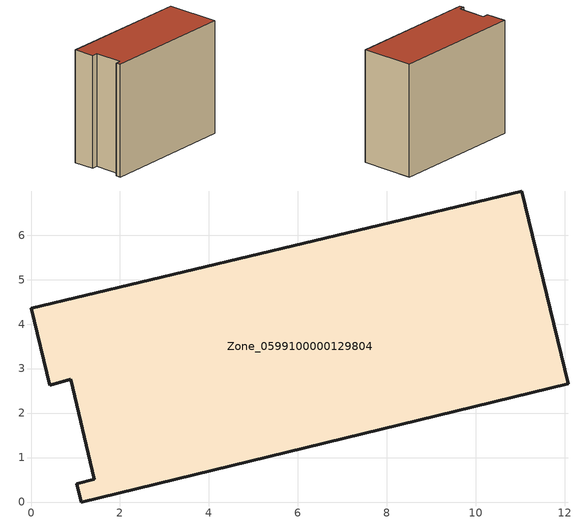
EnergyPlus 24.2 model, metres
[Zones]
Zone_0599100000129804
 floor ground (C_G): 11.04,6.99 12.09,2.66 1.13,0 1.03,0.41 1.42,0.51 0.89,2.76 0.42,2.62 0,4.36 z0
 wall outside (C_F): 12.09,2.66 11.04,6.99 0,4.36 0.42,2.62 0.89,2.76 1.42,0.51 1.03,0.41 1.13,0 12.09,2.66 z0:9.42
 roof outside (C_R): 1.13,0 12.09,2.66 11.04,6.99 0,4.36 0.42,2.62 0.89,2.76 1.42,0.51 1.03,0.41 z9.42
[BUILDING]
Pand.0599100000129804: North Axis=0; Terrain=City; Loads Convergence Tolerance Value=0.04; Temperature Convergence Tolerance Value=0.4; Solar Distribution=FullExterior; Maximum Number of Warmup Days=25; Minimum Number of Warmup Days=1
[Site:Location]
Rotterdam.The.Hague.AP_ZH_NLD Design_Conditions: Latitude=51.96; Longitude=4.45; Time Zone=1; Elevation=-4.5
[SITE:GROUNDTEMPERATURE:BUILDINGSURFACE]
18, 18, 18, 18, 18, 18, 18, 18, 18, 18, 18, 18
[MATERIAL] Thermal Absorptance=0.9; Solar Absorptance=0.7; Visible Absorptance=0.7
Name | Roughness | Thickness | Conductivity | Density | Specific Heat
G.TI.1946 | MediumSmooth | 0.15 | 1 | 540 | 1210
F.TI.1946 | Rough | 0.3 | 0.857143 | 1920 | 840
R.TI.1946 | MediumRough | 0.2 | 0.1 | 1500 | 1000
[CONSTRUCTION]
C_G: G.TI.1946
C_F: F.TI.1946
C_R: R.TI.1946
[ZONE]
Zone_0599100000129804: Type=1; Multiplier=1; Ceiling Height=Autocalculate; Volume=Autocalculate; Floor Area=autocalculate; Part of Total Floor Area=Yes
[ZONEINFILTRATION:DESIGNFLOWRATE]
Infil_Zone_0599100000129804: Zone or ZoneList or Space or SpaceList=Zone_0599100000129804; Schedule=AlwaysOn; Design Flow Rate Calculation Method=Flow/Area; Flow Rate per Floor Area=0.003; Constant Term Coefficient=1; Temperature Term Coefficient=0; Velocity Term Coefficient=0; Velocity Squared Term Coefficient=0
[HVACTEMPLATE:ZONE:IDEALLOADSAIRSYSTEM]
Zone_0599100000129804: Maximum Heating Supply Air Temperature=50; Minimum Cooling Supply Air Temperature=13; Maximum Heating Supply Air Humidity Ratio=0.0156; Minimum Cooling Supply Air Humidity Ratio=0.0077; Heating Limit=NoLimit; Cooling Limit=NoLimit; Dehumidification Control Type=ConstantSensibleHeatRatio; Cooling Sensible Heat Ratio=0.7; Dehumidification Setpoint=60; Humidification Control Type=None; Humidification Setpoint=30; Outdoor Air Method=None; Outdoor Air Flow Rate per Person=0.00944; Outdoor Air Flow Rate per Zone Floor Area=0; Outdoor Air Flow Rate per Zone=0; Demand Controlled Ventilation Type=None; Outdoor Air Economizer Type=NoEconomizer; Heat Recovery Type=None; Sensible Heat Recovery Effectiveness=0.7; Latent Heat Recovery Effectiveness=0.65
[ZONECONTROL:THERMOSTAT]
ThermostatControl_Zone_0599100000129804: Zone or ZoneList=Zone_0599100000129804; Control Type Schedule=DualSetpointControlType; Control 1=Thermostat_Zone_0599100000129804; Temperature Difference Between Cutout And Setpoint=0
[THERMOSTATSETPOINT:DUALSETPOINT]
Thermostat_Zone_0599100000129804: Heating Setpoint Temperature Schedule=HeatingSetpoint_Zone_0599100000129804; Cooling Setpoint Temperature Schedule=CoolingSetpoint_Zone_0599100000129804
[SCHEDULE:COMPACT]
HeatingSetpoint_Zone_0599100000129804: Through: 12/31, For: AllDays, Until: 24:00, 21
CoolingSetpoint_Zone_0599100000129804: Through: 12/31, For: AllDays, Until: 24:00, 24
DualSetpointControlType: Through: 12/31, For: AllDays, Until: 24:00, 4
AlwaysOn: Through: 12/31, For: AllDays, Until: 24:00, 1
